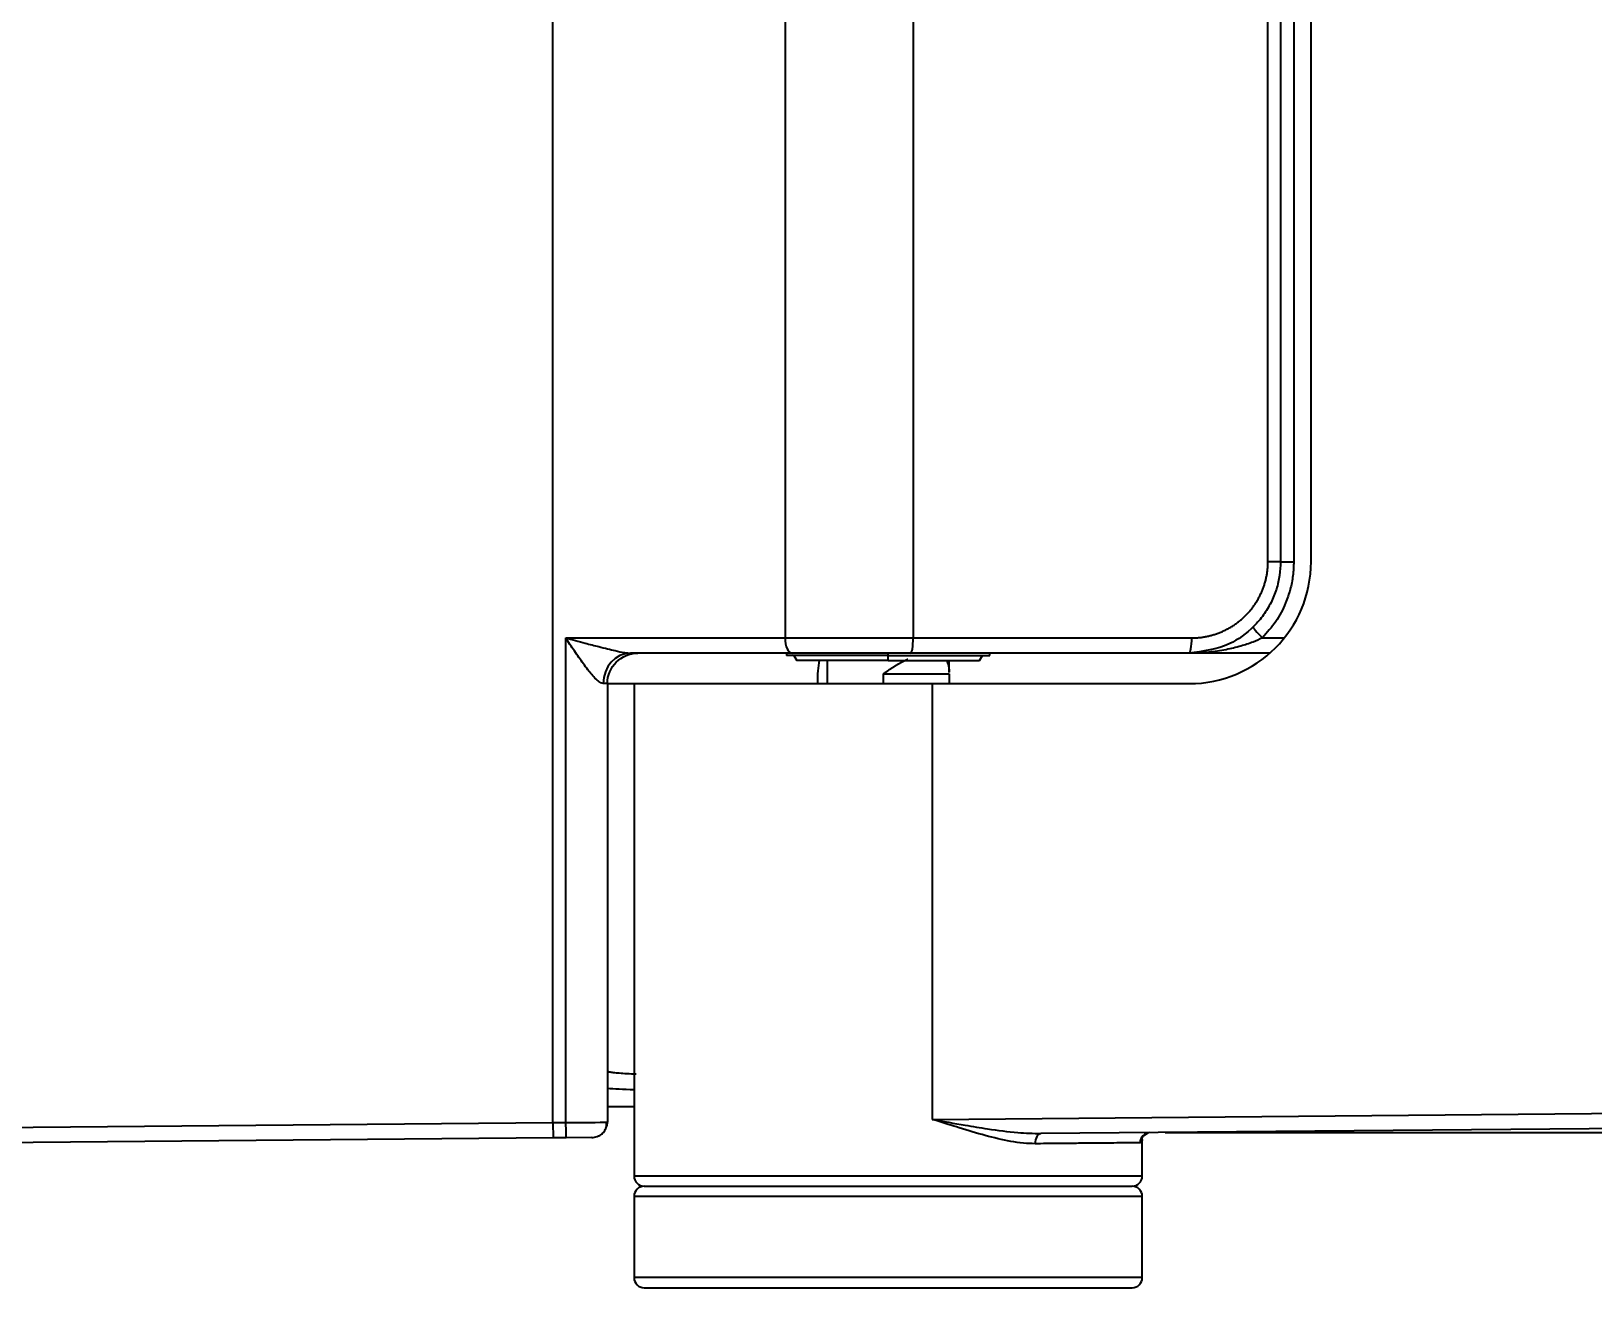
# Model space of a CAD drawing. Extents: x 612 to 6849, y -547 to 2005.
# Drawn here: x 997.2 to 1150.9, y 1008.5 to 1132.2 of the extents above; entities that cross this region are included whole.
import ezdxf

# ---------------------------------------------------------------- set-up
doc = ezdxf.new("R2010")
doc.units = 0
doc.header["$LTSCALE"] = 20
doc.header["$MEASUREMENT"] = 0
doc.layers.get('0').update_dxf_attribs({"linetype": 'CONTINUOUS'})
doc.layers.get('DEFPOINTS').update_dxf_attribs({"linetype": 'CONTINUOUS'})
doc.layers.add('1', color=7, linetype='CONTINUOUS')
doc.styles.get("Standard").update_dxf_attribs({"font": 'NanumGothic.ttf'})
doc.dimstyles.get("Standard").update_dxf_attribs({"dimtxt": 2.7, "dimasz": 2.5, "dimexe": 1.5, "dimexo": 1.5, "dimgap": 1.5, "dimtad": 1, "dimdec": 0, "dimlfac": 10, "dimzin": 0, "dimdsep": 46, "dimtxsty": 'Standard', "dimcen": 0, "dimclrt": 2, "dimadec": 0, "dimazin": 0, "dimtfac": 1, "dimtdec": 0, "dimtmove": 0, "dimatfit": 3, "dimfxl": 0, "dimtolj": 1, "dimtzin": 0, "dimarcsym": 0})

# ---------------------------------------------------------------- blocks, each defined once
blk = doc.blocks.new('*D79')
at = {"color": 3, "lineweight": -2}
for p, q in [((1108.83, 1425.2), (1677.2, 1425.2)), ((1672.2, 1405.2), (1672.2, 1250.69)), ((1672.2, 1043.74), (1672.2, 1198.25)), ((1108.83, 1023.74), (1677.2, 1023.74))]:
    blk.add_line(p, q, dxfattribs=at)
at = {"color": 3}
for points in [[(1668.87, 1405.2), (1675.53, 1405.2), (1672.2, 1425.2)], [(1668.87, 1043.74), (1675.53, 1043.74), (1672.2, 1023.74)]]:
    blk.add_solid(points, dxfattribs=at)
at = {"layer": 'DEFPOINTS', "color": 0}
for p in [(1107.33, 1425.2), (1107.33, 1023.74), (1672.2, 1023.74)]:
    blk.add_point(p, dxfattribs=at)
at = {"color": 2, "insert": (1672.2, 1224.47), "char_height": 30, "attachment_point": 5}
blk.add_mtext('\\A1;400', dxfattribs=at)

msp = doc.modelspace()

# ---------------------------------------------------------------- linework, layer by layer
at = {"layer": '1', "color": 7, "linetype": 'Continuous'}
for p, q in [((1048.57, 1024.73), (1048.57, 1424.21)), ((1071.42, 1376.5), (1071.42, 1072.44)), ((1084.04, 1376.5), (1084.04, 1072.44)), ((1118.94, 1079.94), (1118.94, 1369)), ((1120.18, 1369), (1120.18, 1079.94)), ((1121.48, 1369), (1121.48, 1079.94)), ((1123.18, 1079.94), (1123.18, 1369)), ((1120.18, 1079.94), (1118.94, 1079.94)), ((1120.18, 1079.94), (1121.48, 1079.94)), ((1049.84, 1024.74), (1049.84, 1072.44)), ((1049.84, 1072.44), (1071.42, 1072.44)), ((1072.11, 1070.94), (1056.23, 1070.94)), ((1071.42, 1072.44), (1084.04, 1072.44)), ((1071.57, 1070.94), (1071.57, 1070.71)), ((1083.77, 1070.94), (1072.11, 1070.94)), ((1081.57, 1070.71), (1081.57, 1070.94)), ((1111.18, 1070.94), (1083.77, 1070.94)), ((1084.04, 1072.44), (1111.44, 1072.44)), ((1091.57, 1070.71), (1091.57, 1070.94)), ((1119.11, 1070.94), (1111.18, 1070.94)), ((1118.39, 1072.44), (1120.54, 1072.44)), ((1081.57, 1070.71), (1071.57, 1070.71)), ((1072.28, 1070.71), (1072.57, 1070.21)), ((1081.57, 1070.21), (1072.57, 1070.21)), ((1075.57, 1070.21), (1075.57, 1069.05)), ((1081.57, 1070.21), (1081.57, 1070.71)), ((1081.57, 1070.71), (1091.57, 1070.71)), ((1081.57, 1070.21), (1090.57, 1070.21)), ((1087.38, 1070.21), (1087.38, 1070.02)), ((1087.57, 1069.05), (1087.57, 1070.21)), ((1090.57, 1070.21), (1090.86, 1070.71)), ((1053.94, 1067.94), (1053.54, 1067.94)), ((1053.94, 1067.94), (1056.57, 1067.94)), ((1053.94, 1067.94), (1053.94, 1024.76)), ((1056.57, 1067.94), (1056.57, 1019.47)), ((1056.57, 1067.94), (1085.91, 1067.94)), ((1075.57, 1068.91), (1075.57, 1067.94)), ((1081.1, 1067.94), (1081.1, 1068.91)), ((1081.1, 1068.91), (1087.57, 1068.91)), ((1085.91, 1067.94), (1111.18, 1067.94)), ((1085.91, 1067.94), (1085.91, 1025.05)), ((1087.57, 1068.91), (1087.57, 1067.94)), ((1053.93, 1026.3), (1056.57, 1026.33)), ((1085.91, 1025.05), (1234.6, 1026.35)), ((1234.35, 1024.85), (1096.59, 1023.65)), ((914.71, 1023.56), (1048.57, 1024.73)), ((1048.57, 1024.73), (1049.84, 1024.74)), ((1048.57, 1024.73), (1048.59, 1023.23)), ((1048.59, 1023.23), (914.72, 1022.06)), ((1049.89, 1023.24), (1048.59, 1023.23)), ((1052.4, 1023.26), (1049.89, 1023.24)), ((1106.57, 1019.47), (1106.57, 1023.11)), ((1106.57, 1019.47), (1056.57, 1019.47)), ((1056.57, 1017.47), (1056.57, 1009.47)), ((1081.57, 1017.47), (1056.57, 1017.47)), ((1057.57, 1018.47), (1081.57, 1018.47)), ((1057.57, 1018.47), (1105.57, 1018.47)), ((1081.57, 1018.47), (1105.57, 1018.47)), ((1106.57, 1017.47), (1081.57, 1017.47)), ((1106.57, 1009.47), (1106.57, 1017.47)), ((1106.57, 1009.47), (1056.57, 1009.47)), ((1057.57, 1008.47), (1081.57, 1008.47)), ((1081.57, 1008.47), (1105.57, 1008.47))]:
    msp.add_line(p, q, dxfattribs=at)
for centre, radius, start, end in [((1111.18, 1079.94), 12, 270, 0), ((1052.44, 1024.76), 1.5, 345.4181, 0), ((1057.57, 1019.47), 1, 180, 270), ((1105.57, 1019.47), 1, 270, 0), ((1057.57, 1017.47), 1, 90, 180), ((1105.57, 1017.47), 1, 0, 90), ((1057.57, 1009.47), 1, 180, 270), ((1105.57, 1009.47), 1, 270, 0)]:
    msp.add_arc(centre, radius, start, end, dxfattribs=at)
at = {"layer": '1', "color": 7, "linetype": 'Continuous', "extrusion": (0, 0, -1)}
msp.add_arc((-1056.94, 1067.94), 3, 0, 90, dxfattribs=at)
at = {"layer": '1', "color": 7, "linetype": 'Continuous'}
for centre, major_axis, ratio, start_param, end_param in [((1118.52, 1072.44), (1.05, -1.07), 0.062513, 3.141593, 4.651215), ((1056.23, 1067.94), (0, 3), 0.89968, 0, 1.570796), ((1072.11, 1072.44), (0, -1.5), 0.456984, 4.712389, 6.283185), ((1083.77, 1072.44), (0, -1.5), 0.173648, 0, 1.570796), ((1111.18, 1072.44), (0, -1.5), 0.173648, 0, 1.570796), ((1075.12, 1067.94), (0, 3), 0.173648, 0.711939, 1.570796), ((1078.95, 1028.55), (-26.5, -0.23), 0.026185, 0.336358, 0.564953), ((1049.87, 1024.74), (0.01, -1.5), 0.025253, 4.712169, 6.283185), ((1096.6, 1022.65), (-0.009, 1), 0.578016, 0, 1.565752), ((1107.34, 1022.74), (0.009, -1), 0.991057, 3.141593, 4.70374)]:
    msp.add_ellipse(centre, major_axis=major_axis, ratio=ratio, start_param=start_param, end_param=end_param, dxfattribs=at)
for points, knots in [([(1120.18, 1079.94), (1120.16, 1079.49), (1120.12, 1078.58), (1119.79, 1077.23), (1119.27, 1075.91), (1118.52, 1074.67), (1117.25, 1073.18), (1114.9, 1071.43), (1112.54, 1071.12), (1111.18, 1070.94)], [0, 0, 0, 0, 0.095416, 0.193055, 0.292961, 0.395178, 0.499745, 0.710089, 1, 1, 1, 1]), ([(1121.48, 1079.94), (1121.46, 1079.48), (1121.43, 1078.56), (1121.15, 1077.19), (1120.63, 1075.66), (1119.78, 1073.99), (1118.85, 1072.96), (1118.39, 1072.44)], [0, 0, 0, 0, 0.166828, 0.332628, 0.500293, 0.750897, 1, 1, 1, 1]), ([(1053.54, 1067.94), (1053.45, 1067.96), (1053.27, 1068), (1052.91, 1068.29), (1052.52, 1068.69), (1052.11, 1069.19), (1051.54, 1069.94), (1050.8, 1070.99), (1050.19, 1071.91), (1049.87, 1072.39), (1049.84, 1072.44)], [0, 0, 0, 0, 0.082199, 0.175755, 0.285955, 0.384764, 0.500026, 0.735603, 0.972405, 1, 1, 1, 1]), ([(1049.84, 1072.44), (1050.48, 1072.27), (1051.56, 1071.97), (1052.94, 1071.62), (1053.92, 1071.37), (1054.77, 1071.17), (1055.55, 1071), (1056.03, 1070.96), (1056.23, 1070.94)], [0, 0, 0, 0, 0.297953, 0.500356, 0.635492, 0.750482, 0.894185, 1, 1, 1, 1]), ([(1118.39, 1072.44), (1118.09, 1072.3), (1117.4, 1071.99), (1116.19, 1071.59), (1114.74, 1071.24), (1113.04, 1070.99), (1111.82, 1070.96), (1111.18, 1070.94)], [0, 0, 0, 0, 0.133772, 0.300828, 0.501162, 0.734407, 1, 1, 1, 1]), ([(1053.94, 1029.81), (1053.96, 1029.79), (1054.01, 1029.75), (1054.37, 1029.69), (1054.91, 1029.63), (1055.63, 1029.58), (1056.29, 1029.54), (1056.69, 1029.52), (1056.77, 1029.52)], [0, 0, 0, 0, 0.205212, 0.403707, 0.595485, 0.780546, 0.958888, 1, 1, 1, 1]), ([(1085.91, 1025.05), (1086.99, 1024.86), (1088.82, 1024.52), (1091.62, 1024.07), (1094.12, 1023.72), (1095.84, 1023.67), (1096.59, 1023.65)], [0, 0, 0, 0, 0.295046, 0.500111, 0.780519, 1, 1, 1, 1]), ([(1096.02, 1022.65), (1095.65, 1022.66), (1094.86, 1022.68), (1093.24, 1022.92), (1091.14, 1023.44), (1089.07, 1024.05), (1087.32, 1024.61), (1086.44, 1024.89), (1085.91, 1025.05)], [0, 0, 0, 0, 0.120558, 0.250231, 0.499924, 0.750188, 0.851852, 1, 1, 1, 1]), ([(1049.84, 1024.74), (1050.9, 1024.75), (1051.97, 1024.75), (1053.49, 1024.76), (1053.94, 1024.76), (1053.94, 1024.76)], [0, 0, 0, 0, 0.5, 0.5, 1, 1, 1, 1]), ([(1052.4, 1023.26), (1052.59, 1023.28), (1052.87, 1023.31), (1053.12, 1023.43), (1053.2, 1023.48)], [0, 0, 0, 0, 0.661839, 1, 1, 1, 1]), ([(1053, 1023.37), (1053.14, 1023.43), (1053.4, 1023.59), (1053.7, 1023.93), (1053.86, 1024.34), (1053.87, 1024.62), (1053.86, 1024.76)], [0, 0, 0, 0, 0.250554, 0.50767, 0.760567, 1, 1, 1, 1]), ([(1106.35, 1022.74), (1106.22, 1022.74), (1105.96, 1022.74), (1105.28, 1022.73), (1104.37, 1022.73), (1103.21, 1022.71), (1101.79, 1022.7), (1100.11, 1022.69), (1098.2, 1022.67), (1096.75, 1022.66), (1096.02, 1022.65)], [0, 0, 0, 0, 0.115851, 0.234317, 0.355396, 0.479089, 0.605397, 0.734317, 0.865852, 1, 1, 1, 1]), ([(1106.57, 1023.08), (1106.57, 1023.05), (1106.56, 1022.93), (1106.51, 1022.78), (1106.4, 1022.76), (1106.35, 1022.74)], [0, 0, 0, 0, 0.142915, 0.587026, 1, 1, 1, 1])]:
    msp.add_open_spline(points, degree=3, knots=knots, dxfattribs=at)
for points in [[(1111.44, 1072.44), (1112.18, 1072.44), (1113.62, 1072.73), (1114.99, 1073.3), (1116.22, 1074.12), (1117.26, 1075.16), (1118.08, 1076.39), (1118.65, 1077.75), (1118.94, 1079.2), (1118.94, 1079.94)], [(1106.57, 1023.07), (1106.48, 1023.36), (1107.15, 1023.73)]]:
    msp.add_open_spline(points, degree=2, dxfattribs=at)
for points, weights in [([(1081.1, 1068.91), (1081.91, 1069.51), (1082.72, 1070.01), (1083.51, 1070.36)], [1, 0.953456376302, 0.9208554762, 0.902197299695]), ([(1087.38, 1070.02), (1087.51, 1069.75), (1087.57, 1069.43), (1087.57, 1069.06)], [1, 0.99388198869, 0.993163504579, 0.997844547667]), ([(1075.57, 1069.06), (1075.57, 1069.01), (1075.57, 1068.96), (1075.57, 1068.91)], [0.99784455433, 0.998467432343, 0.999185914233, 1])]:
    msp.add_rational_spline(points, weights, degree=3, dxfattribs=at)

# ---------------------------------------------------------------- dimensions: what is measured, and where the dimension line sits
dim = msp.add_linear_dim(base=(1672.2, 1023.74), p1=(1107.33, 1425.2), p2=(1107.33, 1023.74), angle=90, text='400', dimstyle='Standard', override={"dimtxt": 30, "dimasz": 20, "dimexe": 5, "dimgap": 10, "dimtih": 1, "dimtoh": 1, "dimlfac": 1, "dimzin": 12, "dimclrd": 3, "dimclre": 3, "dimazin": 2, "dimarcsym": 1})
dim.commit()
dim.dimension.update_dxf_attribs({"geometry": '*D79', "text_midpoint": (1672.2, 1224.47)})

doc.saveas('drawing.dxf')
